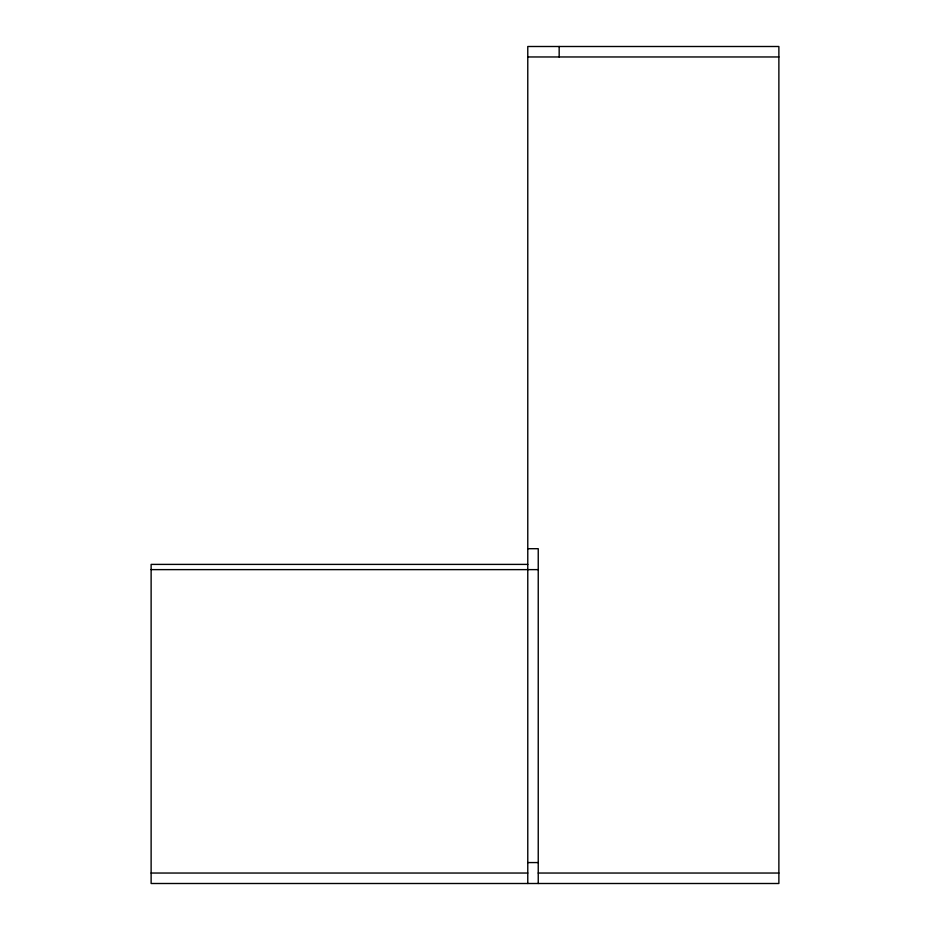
<?xml version="1.0" encoding="UTF-8"?>
<svg xmlns="http://www.w3.org/2000/svg" width="930" height="930" viewBox="0 0 930 930"><rect width="100%" height="100%" fill="white"/><g stroke="black" fill="none" stroke-linecap="round" stroke-linejoin="round"><path stroke-width="1.4" d="M527.775 56.963L778.875 56.963M527.775 548.7L538.238 548.7L538.238 883.5M527.775 564.394L151.125 564.394L151.125 883.5L778.875 883.5L778.875 46.5L527.775 46.5L527.775 883.5M151.125 569.625L538.238 569.625M527.775 862.575L538.238 862.575M151.125 873.038L527.775 873.038M538.238 873.038L778.875 873.038M559.163 46.5L559.163 56.963"/></g></svg>
